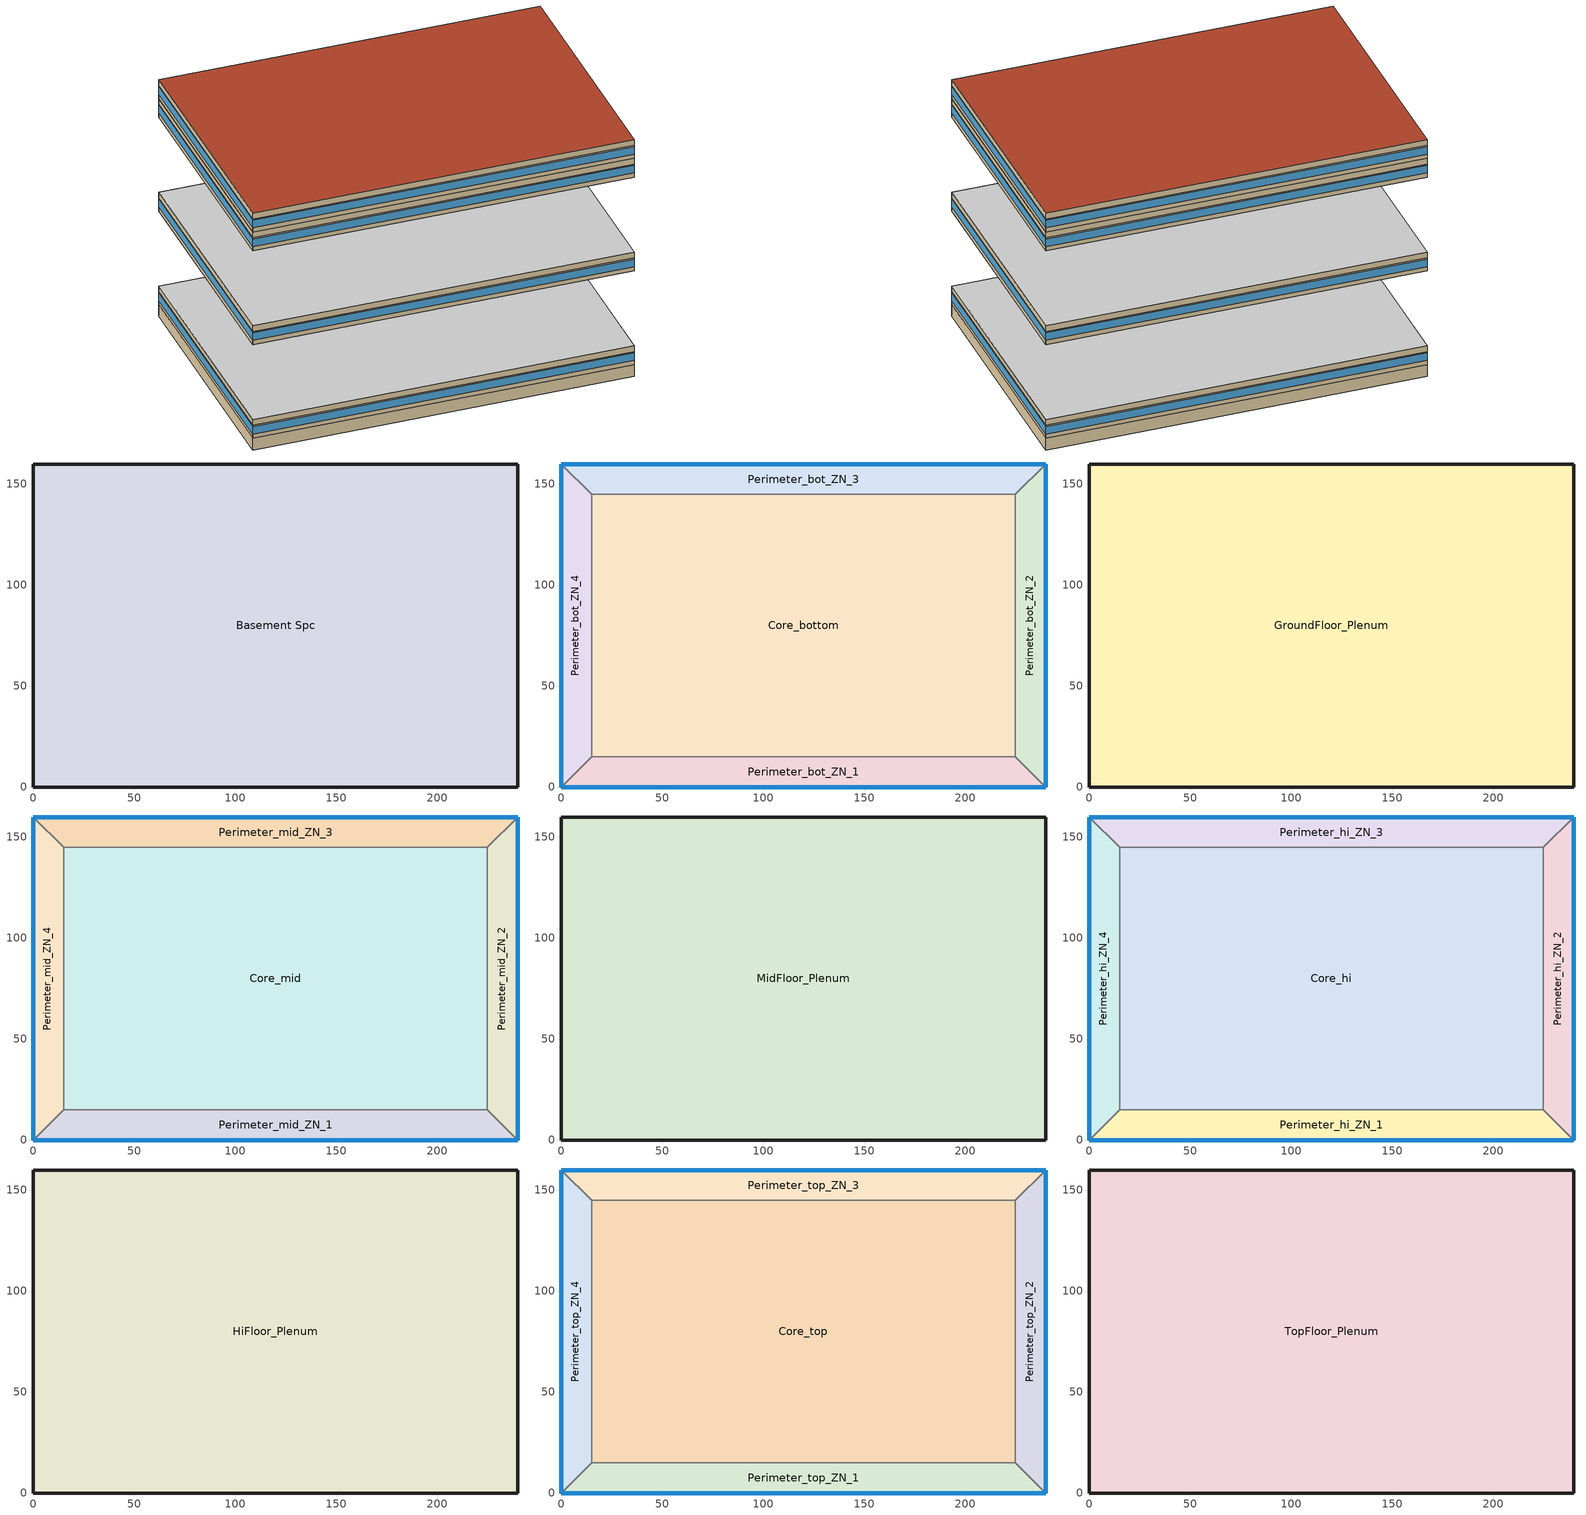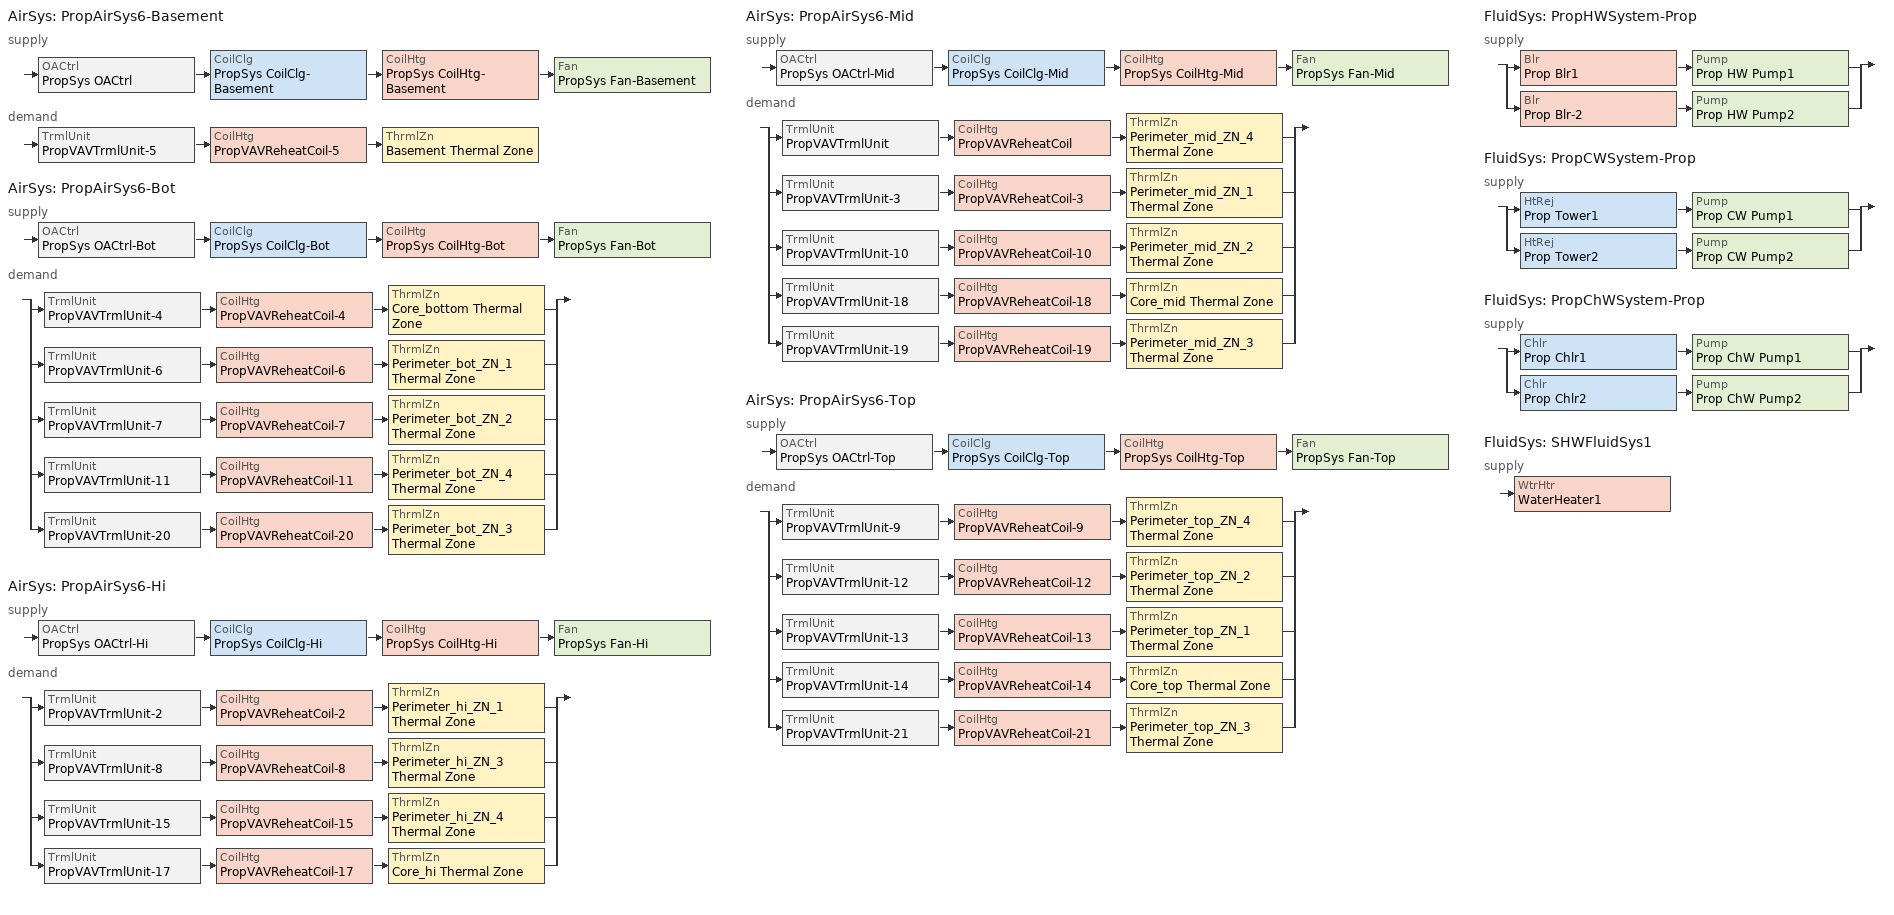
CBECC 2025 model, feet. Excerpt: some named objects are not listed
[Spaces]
Basement Spc
 floor ground (NACM_BG Slab Floor): 239.85,159.9 239.85,0 0,0 0,159.9 z-8
 wall ground (NACM_Underground Wall): 239.85,0 239.85,159.9 0,159.9 0,0 239.85,0 z-8:0
Core_bottom
 floor to Basement Spc (NACM_Interior Floor): 224.85,144.9 224.85,15 15,15 15,144.9 z0
 wall to Perimeter_bot_ZN_2 (NACM_Interior Wall): 224.85,15 224.85,144.9 z0:9
 wall to Perimeter_bot_ZN_3 (NACM_Interior Wall): 224.85,144.9 15,144.9 z0:9
 wall to Perimeter_bot_ZN_1 (NACM_Interior Wall): 15,15 224.85,15 z0:9
 wall to Perimeter_bot_ZN_4 (NACM_Interior Wall): 15,144.9 15,15 z0:9
Perimeter_bot_ZN_2
 floor to Basement Spc (NACM_Interior Floor): 239.85,159.9 239.85,0 224.85,15 224.85,144.9 z0
 wall outside (NACM_Metal Framed Wall): 239.85,0 239.85,159.9 z0:9
 wall to Perimeter_bot_ZN_1 (NACM_Interior Wall): 224.85,15 239.85,0 z0:9
 wall to Perimeter_bot_ZN_3 (NACM_Interior Wall): 239.85,159.9 224.85,144.9 z0:9
 window (FixedWindow): 239.85,0.01 239.85,159.89 z3:8.2
Perimeter_bot_ZN_3
 floor to Basement Spc (NACM_Interior Floor): 239.85,159.9 224.85,144.9 15,144.9 0,159.9 z0
 wall outside (NACM_Metal Framed Wall): 239.85,159.9 0,159.9 z0:9
 wall to Perimeter_bot_ZN_4 (NACM_Interior Wall): 0,159.9 15,144.9 z0:9
 window (FixedWindow): 239.85,159.9 0,159.9 z3:8.2
Perimeter_bot_ZN_1
 floor to Basement Spc (NACM_Interior Floor): 224.85,15 239.85,0 0,0 15,15 z0
 wall outside (NACM_Metal Framed Wall): 0,0 239.85,0 z0:9
 wall to Perimeter_bot_ZN_4 (NACM_Interior Wall): 15,15 0,0 z0:9
 window (FixedWindow): 0,0 239.85,0 z3:8.2
Perimeter_bot_ZN_4
 floor to Basement Spc (NACM_Interior Floor): 0,159.9 15,144.9 15,15 0,0 z0
 wall outside (NACM_Metal Framed Wall): 0,159.9 0,0 z0:9
 window (FixedWindow): 0,159.89 0,0.01 z3:8.2
GroundFloor_Plenum
 floor to Core_bottom (NACM_Drop Ceiling): 224.85,144.9 224.85,15 15,15 15,144.9 z9
 floor to Perimeter_bot_ZN_1 (NACM_Drop Ceiling): 224.85,15 239.85,0 0,0 15,15 z9
 floor to Perimeter_bot_ZN_2 (NACM_Drop Ceiling): 239.85,159.9 239.85,0 224.85,15 224.85,144.9 z9
 floor to Perimeter_bot_ZN_3 (NACM_Drop Ceiling): 239.85,159.9 224.85,144.9 15,144.9 0,159.9 z9
 floor to Perimeter_bot_ZN_4 (NACM_Drop Ceiling): 0,159.9 15,144.9 15,15 0,0 z9
 wall outside (NACM_Metal Framed Wall): 239.85,0 239.85,159.9 0,159.9 0,0 239.85,0 z9:13
 ceiling inside (Interior Ceiling): 239.85,0 239.85,159.9 0,159.9 0,0 z13
Core_mid
 floor inside (NACM_Interior Floor): 224.85,144.9 224.85,15 15,15 15,144.9 z65
 wall to Perimeter_mid_ZN_2 (NACM_Interior Wall): 224.85,15 224.85,144.9 z65:74
 wall to Perimeter_mid_ZN_3 (NACM_Interior Wall): 224.85,144.9 15,144.9 z65:74
 wall to Perimeter_mid_ZN_1 (NACM_Interior Wall): 15,15 224.85,15 z65:74
 wall to Perimeter_mid_ZN_4 (NACM_Interior Wall): 15,144.9 15,15 z65:74
Perimeter_mid_ZN_2
 floor inside (NACM_Interior Floor): 239.85,159.9 239.85,0 224.85,15 224.85,144.9 z65
 wall outside (NACM_Metal Framed Wall): 239.85,0 239.85,159.9 z65:74
 wall to Perimeter_mid_ZN_1 (NACM_Interior Wall): 224.85,15 239.85,0 z65:74
 wall to Perimeter_mid_ZN_3 (NACM_Interior Wall): 239.85,159.9 224.85,144.9 z65:74
 window (FixedWindow): 239.85,0.01 239.85,159.89 z68:73.2
Perimeter_mid_ZN_3
 floor inside (NACM_Interior Floor): 239.85,159.9 224.85,144.9 15,144.9 0,159.9 z65
 wall outside (NACM_Metal Framed Wall): 239.85,159.9 0,159.9 z65:74
 wall to Perimeter_mid_ZN_4 (NACM_Interior Wall): 0,159.9 15,144.9 z65:74
 window (FixedWindow): 239.85,159.9 0,159.9 z68:73.2
Perimeter_mid_ZN_1
 floor inside (NACM_Interior Floor): 224.85,15 239.85,0 0,0 15,15 z65
 wall outside (NACM_Metal Framed Wall): 0,0 239.85,0 z65:74
 wall to Perimeter_mid_ZN_4 (NACM_Interior Wall): 15,15 0,0 z65:74
 window (FixedWindow): 0,0 239.85,0 z68:73.2
Perimeter_mid_ZN_4
 floor inside (NACM_Interior Floor): 0,159.9 15,144.9 15,15 0,0 z65
 wall outside (NACM_Metal Framed Wall): 0,159.9 0,0 z65:74
 window (FixedWindow): 0,159.89 0,0.01 z68:73.2
MidFloor_Plenum
 floor to Core_mid (NACM_Drop Ceiling): 224.85,144.9 224.85,15 15,15 15,144.9 z74
 floor to Perimeter_mid_ZN_1 (NACM_Drop Ceiling): 224.85,15 239.85,0 0,0 15,15 z74
 floor to Perimeter_mid_ZN_2 (NACM_Drop Ceiling): 239.85,159.9 239.85,0 224.85,15 224.85,144.9 z74
 floor to Perimeter_mid_ZN_3 (NACM_Drop Ceiling): 239.85,159.9 224.85,144.9 15,144.9 0,159.9 z74
 floor to Perimeter_mid_ZN_4 (NACM_Drop Ceiling): 0,159.9 15,144.9 15,15 0,0 z74
 wall outside (NACM_Metal Framed Wall): 239.85,0 239.85,159.9 0,159.9 0,0 239.85,0 z74:78
 ceiling inside (Interior Ceiling): 239.85,0 239.85,159.9 0,159.9 0,0 z78
Core_hi
 floor inside (NACM_Interior Floor): 224.85,144.9 224.85,15 15,15 15,144.9 z130
 wall to Perimeter_hi_ZN_2 (NACM_Interior Wall): 224.85,15 224.85,144.9 z130:139
 wall to Perimeter_hi_ZN_3 (NACM_Interior Wall): 224.85,144.9 15,144.9 z130:139
 wall to Perimeter_hi_ZN_1 (NACM_Interior Wall): 15,15 224.85,15 z130:139
 wall to Perimeter_hi_ZN_4 (NACM_Interior Wall): 15,144.9 15,15 z130:139
Perimeter_hi_ZN_2
 floor inside (NACM_Interior Floor): 239.85,159.9 239.85,0 224.85,15 224.85,144.9 z130
 wall outside (NACM_Metal Framed Wall): 239.85,0 239.85,159.9 z130:139
 wall to Perimeter_hi_ZN_1 (NACM_Interior Wall): 224.85,15 239.85,0 z130:139
 wall to Perimeter_hi_ZN_3 (NACM_Interior Wall): 239.85,159.9 224.85,144.9 z130:139
 window (FixedWindow): 239.85,0.01 239.85,159.89 z133:138.2
Perimeter_hi_ZN_3
 floor inside (NACM_Interior Floor): 239.85,159.9 224.85,144.9 15,144.9 0,159.9 z130
 wall outside (NACM_Metal Framed Wall): 239.85,159.9 0,159.9 z130:139
 wall to Perimeter_hi_ZN_4 (NACM_Interior Wall): 0,159.9 15,144.9 z130:139
 window (FixedWindow): 239.85,159.9 0,159.9 z133:138.2
Perimeter_hi_ZN_1
 floor inside (NACM_Interior Floor): 224.85,15 239.85,0 0,0 15,15 z130
 wall outside (NACM_Metal Framed Wall): 0,0 239.85,0 z130:139
 wall to Perimeter_hi_ZN_4 (NACM_Interior Wall): 15,15 0,0 z130:139
 window (FixedWindow): 0,0 239.85,0 z133:138.2
Perimeter_hi_ZN_4
 floor inside (NACM_Interior Floor): 0,159.9 15,144.9 15,15 0,0 z130
 wall outside (NACM_Metal Framed Wall): 0,159.9 0,0 z130:139
 window (FixedWindow): 0,159.89 0,0.01 z133:138.2
HiFloor_Plenum
 floor to Core_hi (NACM_Drop Ceiling): 224.85,144.9 224.85,15 15,15 15,144.9 z139
 floor to Perimeter_hi_ZN_1 (NACM_Drop Ceiling): 224.85,15 239.85,0 0,0 15,15 z139
 floor to Perimeter_hi_ZN_2 (NACM_Drop Ceiling): 239.85,159.9 239.85,0 224.85,15 224.85,144.9 z139
 floor to Perimeter_hi_ZN_3 (NACM_Drop Ceiling): 239.85,159.9 224.85,144.9 15,144.9 0,159.9 z139
 floor to Perimeter_hi_ZN_4 (NACM_Drop Ceiling): 0,159.9 15,144.9 15,15 0,0 z139
 wall outside (NACM_Metal Framed Wall): 239.85,0 239.85,159.9 0,159.9 0,0 239.85,0 z139:143
 ceiling inside (Interior Ceiling): 239.85,0 239.85,159.9 0,159.9 0,0 z143
Core_top
 floor inside (NACM_Interior Floor): 224.85,144.9 224.85,15 15,15 15,144.9 z143
 wall to Perimeter_top_ZN_2 (NACM_Interior Wall): 224.85,15 224.85,144.9 z143:152
 wall to Perimeter_top_ZN_3 (NACM_Interior Wall): 224.85,144.9 15,144.9 z143:152
 wall to Perimeter_top_ZN_1 (NACM_Interior Wall): 15,15 224.85,15 z143:152
 wall to Perimeter_top_ZN_4 (NACM_Interior Wall): 15,144.9 15,15 z143:152
Perimeter_top_ZN_2
 floor inside (NACM_Interior Floor): 239.85,159.9 239.85,0 224.85,15 224.85,144.9 z143
 wall outside (NACM_Metal Framed Wall): 239.85,0 239.85,159.9 z143:152
 wall to Perimeter_top_ZN_1 (NACM_Interior Wall): 224.85,15 239.85,0 z143:152
 wall to Perimeter_top_ZN_3 (NACM_Interior Wall): 239.85,159.9 224.85,144.9 z143:152
 window (FixedWindow): 239.85,0.01 239.85,159.89 z146:151.2
Perimeter_top_ZN_3
 floor inside (NACM_Interior Floor): 239.85,159.9 224.85,144.9 15,144.9 0,159.9 z143
 wall outside (NACM_Metal Framed Wall): 239.85,159.9 0,159.9 z143:152
 wall to Perimeter_top_ZN_4 (NACM_Interior Wall): 0,159.9 15,144.9 z143:152
 window (FixedWindow): 239.85,159.9 0,159.9 z146:151.2
Perimeter_top_ZN_1
 floor inside (NACM_Interior Floor): 224.85,15 239.85,0 0,0 15,15 z143
 wall outside (NACM_Metal Framed Wall): 0,0 239.85,0 z143:152
 wall to Perimeter_top_ZN_4 (NACM_Interior Wall): 15,15 0,0 z143:152
 window (FixedWindow): 0,0 239.85,0 z146:151.2
Perimeter_top_ZN_4
 floor inside (NACM_Interior Floor): 0,159.9 15,144.9 15,15 0,0 z143
 wall outside (NACM_Metal Framed Wall): 0,159.9 0,0 z143:152
 window (FixedWindow): 0,159.89 0,0.01 z146:151.2
TopFloor_Plenum
 floor to Core_top (NACM_Drop Ceiling): 224.85,144.9 224.85,15 15,15 15,144.9 z152
 floor to Perimeter_top_ZN_1 (NACM_Drop Ceiling): 224.85,15 239.85,0 0,0 15,15 z152
 floor to Perimeter_top_ZN_2 (NACM_Drop Ceiling): 239.85,159.9 239.85,0 224.85,15 224.85,144.9 z152
 floor to Perimeter_top_ZN_3 (NACM_Drop Ceiling): 239.85,159.9 224.85,144.9 15,144.9 0,159.9 z152
 floor to Perimeter_top_ZN_4 (NACM_Drop Ceiling): 0,159.9 15,144.9 15,15 0,0 z152
 wall outside (NACM_Metal Framed Wall): 239.85,0 239.85,159.9 0,159.9 0,0 239.85,0 z152:156
 roof outside (NACM_Roof): 239.85,0 239.85,159.9 0,159.9 0,0 z156
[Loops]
AirSys 'PropAirSys6-Basement'
 supply: OACtrl 'PropSys OACtrl' > CoilClg 'PropSys CoilClg-Basement' > CoilHtg 'PropSys CoilHtg-Basement' > Fan 'PropSys Fan-Basement'
 demand: TrmlUnit 'PropVAVTrmlUnit-5' > CoilHtg 'PropVAVReheatCoil-5' > ThrmlZn 'Basement Thermal Zone'
AirSys 'PropAirSys6-Bot'
 supply: OACtrl 'PropSys OACtrl-Bot' > CoilClg 'PropSys CoilClg-Bot' > CoilHtg 'PropSys CoilHtg-Bot' > Fan 'PropSys Fan-Bot'
 demand: split
  | TrmlUnit 'PropVAVTrmlUnit-4' > CoilHtg 'PropVAVReheatCoil-4' > ThrmlZn 'Core_bottom Thermal Zone'
  | TrmlUnit 'PropVAVTrmlUnit-6' > CoilHtg 'PropVAVReheatCoil-6' > ThrmlZn 'Perimeter_bot_ZN_1 Thermal Zone'
  | TrmlUnit 'PropVAVTrmlUnit-7' > CoilHtg 'PropVAVReheatCoil-7' > ThrmlZn 'Perimeter_bot_ZN_2 Thermal Zone'
  | TrmlUnit 'PropVAVTrmlUnit-11' > CoilHtg 'PropVAVReheatCoil-11' > ThrmlZn 'Perimeter_bot_ZN_4 Thermal Zone'
  | TrmlUnit 'PropVAVTrmlUnit-20' > CoilHtg 'PropVAVReheatCoil-20' > ThrmlZn 'Perimeter_bot_ZN_3 Thermal Zone'
AirSys 'PropAirSys6-Hi'
 supply: OACtrl 'PropSys OACtrl-Hi' > CoilClg 'PropSys CoilClg-Hi' > CoilHtg 'PropSys CoilHtg-Hi' > Fan 'PropSys Fan-Hi'
 demand: split
  | TrmlUnit 'PropVAVTrmlUnit-2' > CoilHtg 'PropVAVReheatCoil-2' > ThrmlZn 'Perimeter_hi_ZN_1 Thermal Zone'
  | TrmlUnit 'PropVAVTrmlUnit-8' > CoilHtg 'PropVAVReheatCoil-8' > ThrmlZn 'Perimeter_hi_ZN_3 Thermal Zone'
  | TrmlUnit 'PropVAVTrmlUnit-15' > CoilHtg 'PropVAVReheatCoil-15' > ThrmlZn 'Perimeter_hi_ZN_4 Thermal Zone'
  | TrmlUnit 'PropVAVTrmlUnit-17' > CoilHtg 'PropVAVReheatCoil-17' > ThrmlZn 'Core_hi Thermal Zone'
AirSys 'PropAirSys6-Mid'
 supply: OACtrl 'PropSys OACtrl-Mid' > CoilClg 'PropSys CoilClg-Mid' > CoilHtg 'PropSys CoilHtg-Mid' > Fan 'PropSys Fan-Mid'
 demand: split
  | TrmlUnit 'PropVAVTrmlUnit' > CoilHtg 'PropVAVReheatCoil' > ThrmlZn 'Perimeter_mid_ZN_4 Thermal Zone'
  | TrmlUnit 'PropVAVTrmlUnit-3' > CoilHtg 'PropVAVReheatCoil-3' > ThrmlZn 'Perimeter_mid_ZN_1 Thermal Zone'
  | TrmlUnit 'PropVAVTrmlUnit-10' > CoilHtg 'PropVAVReheatCoil-10' > ThrmlZn 'Perimeter_mid_ZN_2 Thermal Zone'
  | TrmlUnit 'PropVAVTrmlUnit-18' > CoilHtg 'PropVAVReheatCoil-18' > ThrmlZn 'Core_mid Thermal Zone'
  | TrmlUnit 'PropVAVTrmlUnit-19' > CoilHtg 'PropVAVReheatCoil-19' > ThrmlZn 'Perimeter_mid_ZN_3 Thermal Zone'
AirSys 'PropAirSys6-Top'
 supply: OACtrl 'PropSys OACtrl-Top' > CoilClg 'PropSys CoilClg-Top' > CoilHtg 'PropSys CoilHtg-Top' > Fan 'PropSys Fan-Top'
 demand: split
  | TrmlUnit 'PropVAVTrmlUnit-9' > CoilHtg 'PropVAVReheatCoil-9' > ThrmlZn 'Perimeter_top_ZN_4 Thermal Zone'
  | TrmlUnit 'PropVAVTrmlUnit-12' > CoilHtg 'PropVAVReheatCoil-12' > ThrmlZn 'Perimeter_top_ZN_2 Thermal Zone'
  | TrmlUnit 'PropVAVTrmlUnit-13' > CoilHtg 'PropVAVReheatCoil-13' > ThrmlZn 'Perimeter_top_ZN_1 Thermal Zone'
  | TrmlUnit 'PropVAVTrmlUnit-14' > CoilHtg 'PropVAVReheatCoil-14' > ThrmlZn 'Core_top Thermal Zone'
  | TrmlUnit 'PropVAVTrmlUnit-21' > CoilHtg 'PropVAVReheatCoil-21' > ThrmlZn 'Perimeter_top_ZN_3 Thermal Zone'
FluidSys 'PropHWSystem-Prop'
 supply: split
  | Blr 'Prop Blr1' > Pump 'Prop HW Pump1'
  | Blr 'Prop Blr-2' > Pump 'Prop HW Pump2'
FluidSys 'PropCWSystem-Prop'
 supply: split
  | HtRej 'Prop Tower1' > Pump 'Prop CW Pump1'
  | HtRej 'Prop Tower2' > Pump 'Prop CW Pump2'
FluidSys 'PropChWSystem-Prop'
 supply: split
  | Chlr 'Prop Chlr1' > Pump 'Prop ChW Pump1'
  | Chlr 'Prop Chlr2' > Pump 'Prop ChW Pump2'
FluidSys 'SHWFluidSys1'
 supply: WtrHtr 'WaterHeater1'
[Proj]
040006-OffLrg-Run11: ZipCode=90045; HVACAutoSizing=0; QuickAnalysis=1; CompType=NewComplete; VentStdDesc=OSHPD3
[Bldg]
Large Office: TotStoryCnt=13; AboveGrdStoryCnt=12
[ConsAssm]
NACM_Metal Framed Wall: CompatibleSurfType=ExteriorWall; MatRef[1]=NACM_Stucco 7/8in; MatRef[2]=NACM_Building Paper; MatRef[3]=NACM_Wall Insulation_EPS 3in; MatRef[4]=NACM_AGMtlWall_16inOC; MatRef[5]=NACM_Gypsum Board 1/2in
NACM_Roof: CompatibleSurfType=Roof; MatRef[1]=NACM_Metal Framing_R-0; MatRef[2]=NACM_Roof Ins_EPS 3.5in; CRRCInitialRefl=0.9; CRRCAgedRefl=0.1; CRRCInitialEmit=0.85; CRRCAgedEmit=0.8; CRRCProdID=XXXX-XXXX
NACM_Interior Wall: CompatibleSurfType=InteriorWall; MatRef[1]=NACM_Gypsum Board 5/8in; MatRef[2]=NACM_Gypsum Board 5/8in
NACM_BG Slab Floor: CompatibleSurfType=UndergroundFloor; SlabType=UnheatedSlabBelowGrade
NACM_Drop Ceiling: CompatibleSurfType=InteriorFloor; MatRef[1]=NACM_Acoustic Tile 3/4in
NACM_Underground Wall: CompatibleSurfType=UndergroundWall; MatRef[1]=NACM_Concrete 4in_140lb/ft3; MatRef[2]=NACM_Wall Insulation_EPS 1.5in; MatRef[3]=NACM_Gypsum Board 5/8in
NACM_Interior Floor: CompatibleSurfType=InteriorFloor; MatRef[1]=NACM_Concrete 4in_140lb/ft3; MatRef[2]=NACM_Carpet 3/4in
Interior Ceiling: CompatibleSurfType=Ceiling; MatRef[1]=NACM_Acoustic Tile 3/4in
[FenCons]
FixedWindow: FenType=VerticalFenestration; FenProdType=FixedWindow; AssmContext=Manufactured; CertificationMthd=NFRCRated; WinDivider=DividerBtwnPanesLessThan7_16in; SHGC=0.25; UFactor=0.26; VT=0.42
[Mat]
NACM_Stucco 7/8in: CodeCat=Plastering Materials; CodeItem=Stucco - 7/8 in.
NACM_Building Paper: CodeCat=Building Membrane; CodeItem=Building Paper - 1/16 in.
NACM_Concrete 4in_140lb/ft3: CodeCat=Concrete; CodeItem=Concrete - 140 lb/ft3 - 4 in.
NACM_Carpet 3/4in: CodeCat=Finish Materials; CodeItem=Carpet - 3/4 in.
NACM_AGMtlWall_16inOC: CodeCat=Air; CodeItem=Air - Metal Wall Framing - 16 or 24 in. OC; FrmMat=Metal; FrmConfig=Wall16inOC; FrmDepth=5_5In; CavityInsOpt=R-19
NACM_Gypsum Board 5/8in: CodeCat=Bldg Board and Siding; CodeItem=Gypsum Board - 5/8 in.
NACM_Acoustic Tile 3/4in: CodeCat=Finish Materials; CodeItem=Acoustic Tile - 3/4 in.
NACM_Wall Insulation_EPS 1.5in: CodeCat=Insulation Board; CodeItem=Expanded Polystyrene - EPS - 1 1/2 in. R6.3
NACM_Gypsum Board 1/2in: CodeCat=Bldg Board and Siding; CodeItem=Gypsum Board - 1/2 in.
NACM_Roof Ins_EPS 3.5in: CodeCat=Insulation Board; CodeItem=Expanded Polystyrene - EPS - 3 1/2 in. R15
NACM_Metal Framing_R-0: CodeCat=Roofing; CodeItem=Metal Standing Seam - 1/16 in.
NACM_Wall Insulation_EPS 3in: CodeCat=Insulation Board; CodeItem=Expanded Polystyrene - EPS - 3 in. R13
[Story]
Name | Mult
Basement; GroundFloor; TopFloor
MidFloor; HiFloor | 5
[Spc]
Name | Story | ThrmlZnRef | Vol | SpcFuncDefaultsRef | SHWFluidSegRef | CondgType | OccSensorCtrl | IsHlthCare | VentPerPerson | VentPerArea | VentPerSpc
Basement Spc | Basement | Basement Thermal Zone | 306899 | Office Mod Defaults | SHWSupply1
Core_bottom | GroundFloor | Core_bottom Thermal Zone | 245391 | Retail Merchandise Sales | SHWSupply1
GroundFloor_Plenum | GroundFloor | GroundFloor_Plenum Thermal Zone | 153412 |  |  | Plenum
Perimeter_bot_ZN_1 | GroundFloor | Perimeter_bot_ZN_1 Thermal Zone | 30371.4 | Lobby | SHWSupply1
Perimeter_bot_ZN_2 | GroundFloor | Perimeter_bot_ZN_2 Thermal Zone | 19572.1 | Corridors Restrooms Stairs and Support areas | SHWSupply1 |  | 1
Perimeter_bot_ZN_3 | GroundFloor | Perimeter_bot_ZN_3 Thermal Zone | 30370.8 | Retail Merchandise Sales | SHWSupply1
Perimeter_bot_ZN_4 | GroundFloor | Perimeter_bot_ZN_4 Thermal Zone | 19572.1 | Retail Merchandise Sales | SHWSupply1
Core_mid | MidFloor | Core_mid Thermal Zone | 245391 | Medical and Clinical Care | SHWSupply1
MidFloor_Plenum | MidFloor | MidFloor_Plenum Thermal Zone | 153412 |  |  | Plenum
Perimeter_mid_ZN_1 | MidFloor | Perimeter_mid_ZN_1 Thermal Zone | 30371.4 | Medical and Clinical Care | SHWSupply1
Perimeter_mid_ZN_2 | MidFloor | Perimeter_mid_ZN_2 Thermal Zone | 19572.1 | Corridors Restrooms Stairs and Support areas | SHWSupply1 |  |  | 1
Perimeter_mid_ZN_3 | MidFloor | Perimeter_mid_ZN_3 Thermal Zone | 30370.8 | Medical and Clinical Care | SHWSupply1 |  |  |  | 0 | 0.3
Perimeter_mid_ZN_4 | MidFloor | Perimeter_mid_ZN_4 Thermal Zone | 19572.1 | Medical and Clinical Care | SHWSupply1 |  |  |  | 0 | 0.3
Core_hi | HiFloor | Core_hi Thermal Zone | 245391 | Office Mod Defaults | SHWSupply1 |  |  |  | 0 | 0 | 4415
HiFloor_Plenum | HiFloor | HiFloor_Plenum Thermal Zone | 153412 |  |  | Plenum
Perimeter_hi_ZN_1 | HiFloor | Perimeter_hi_ZN_1 Thermal Zone | 30371.4 | Office Mod Defaults | SHWSupply1
Perimeter_hi_ZN_2 | HiFloor | Perimeter_hi_ZN_2 Thermal Zone | 19572.1 | Corridors Restrooms Stairs and Support areas | SHWSupply1 | IndirectlyConditioned | 1
Perimeter_hi_ZN_3 | HiFloor | Perimeter_hi_ZN_3 Thermal Zone | 30370.8 | Office Mod Defaults | SHWSupply1
Perimeter_hi_ZN_4 | HiFloor | Perimeter_hi_ZN_4 Thermal Zone | 19572.1 | Office Mod Defaults | SHWSupply1
Core_top | TopFloor | Core_top Thermal Zone | 245391 | Conv Conf MultiPurpose and Meeting Centers | SHWSupply1 | DirectlyConditioned | 1
Perimeter_top_ZN_1 | TopFloor | Perimeter_top_ZN_1 Thermal Zone | 30371.4 | Conv Conf MultiPurpose and Meeting Centers | SHWSupply1 |  | 1
Perimeter_top_ZN_2 | TopFloor | Perimeter_top_ZN_2 Thermal Zone | 19572.1 | Corridors Restrooms Stairs and Support areas | SHWSupply1 |  | 1
Perimeter_top_ZN_3 | TopFloor | Perimeter_top_ZN_3 Thermal Zone | 30370.8 | Conv Conf MultiPurpose and Meeting Centers | SHWSupply1 | DirectlyConditioned | 1
Perimeter_top_ZN_4 | TopFloor | Perimeter_top_ZN_4 Thermal Zone | 19572.1 | Conv Conf MultiPurpose and Meeting Centers | SHWSupply1 |  | 1
TopFloor_Plenum | TopFloor | TopFloor_Plenum Thermal Zone | 153412 |  |  | Plenum
[ThrmlZn]
Basement Thermal Zone: Type=Conditioned; PriAirCondgSysRef[1]=PropAirSys6-Basement
Core_bottom Thermal Zone; Perimeter_bot_ZN_1 Thermal Zone; Perimeter_bot_ZN_3 Thermal Zone; Perimeter_bot_ZN_4 Thermal Zone: Type=Conditioned; PriAirCondgSysRef[1]=PropAirSys6-Bot; VentCtrlMthd=CO2Sensors
GroundFloor_Plenum Thermal Zone; MidFloor_Plenum Thermal Zone; HiFloor_Plenum Thermal Zone; TopFloor_Plenum Thermal Zone: Type=Plenum
Perimeter_bot_ZN_2 Thermal Zone: Type=Conditioned; PriAirCondgSysRef[1]=PropAirSys6-Bot
Core_mid Thermal Zone; Perimeter_mid_ZN_1 Thermal Zone; Perimeter_mid_ZN_2 Thermal Zone: Type=Conditioned; PriAirCondgSysRef[1]=PropAirSys6-Mid
Perimeter_mid_ZN_3 Thermal Zone; Perimeter_mid_ZN_4 Thermal Zone: Type=Conditioned; PriAirCondgSysRef[1]=PropAirSys6-Mid; VentStd=Other; VentStdDesc=RI-Test_AboveCodeVent
Core_hi Thermal Zone: Type=Conditioned; PriAirCondgSysRef[1]=PropAirSys6-Hi; VentSpecMthd=Sum
Perimeter_hi_ZN_1 Thermal Zone; Perimeter_hi_ZN_3 Thermal Zone; Perimeter_hi_ZN_4 Thermal Zone: Type=Conditioned; PriAirCondgSysRef[1]=PropAirSys6-Hi
Perimeter_hi_ZN_2 Thermal Zone: Type=Unconditioned; VentSpecMthd=NoVentilation; VentSrc=None
Core_top Thermal Zone; Perimeter_top_ZN_1 Thermal Zone; Perimeter_top_ZN_3 Thermal Zone; Perimeter_top_ZN_4 Thermal Zone: Type=Conditioned; PriAirCondgSysRef[1]=PropAirSys6-Top; VentCtrlMthd=CO2Sensors
Perimeter_top_ZN_2 Thermal Zone: Type=Conditioned; PriAirCondgSysRef[1]=PropAirSys6-Top
[AirSys] Type=VAV; CtrlSysType=DDCToZone; ReheatCtrlMthd=DualMaximum; OptStart=1; ClgCtrl=WarmestResetFlowFirst
Name | AirFlowPerSqFt | AirFlowPerTon | Cnt
PropAirSys6-Basement | 0.754 | 706
PropAirSys6-Bot | 0.964 | 536.8
PropAirSys6-Hi | 1.049 | 358.4 | 5
PropAirSys6-Mid | 1.049 | 375.8 | 5
PropAirSys6-Top | 2.104 | 341.303
[AirSeg] Path=Ducted
Name | Sys | Type
PropSys SupAirSeg-Basement | PropAirSys6-Basement | Supply
PropSys RetAirSeg-Basement | PropAirSys6-Basement | Return
PropSys SupAirSeg-Bot | PropAirSys6-Bot | Supply
PropSys RetAirSeg-Bot | PropAirSys6-Bot | Return
PropSys SupAirSeg-Hi | PropAirSys6-Hi | Supply
PropSys RetAirSeg-Hi | PropAirSys6-Hi | Return
PropSys SupAirSeg-Mid | PropAirSys6-Mid | Supply
PropSys RetAirSeg-Mid | PropAirSys6-Mid | Return
PropSys SupAirSeg-Top | PropAirSys6-Top | Supply
PropSys RetAirSeg-Top | PropAirSys6-Top | Return
[CoilClg] Type=ChilledWater; FluidSegInRef=PropChWPrimSupSeg; FluidSegOutRef=PropChWPrimRetSeg
Name | Sys
PropSys CoilClg-Basement | PropAirSys6-Basement
PropSys CoilClg-Bot | PropAirSys6-Bot
PropSys CoilClg-Hi | PropAirSys6-Hi
PropSys CoilClg-Mid | PropAirSys6-Mid
PropSys CoilClg-Top | PropAirSys6-Top
[CoilHtg] Type=HotWater; FluidSegInRef=PropHWPrimSupSeg; FluidSegOutRef=PropHWPrimRetSeg
Name | Sys | CapTotNetRtd
PropSys CoilHtg-Basement | PropAirSys6-Basement | 354000
PropVAVReheatCoil-5 | PropAirSys6-Basement | 61000
PropSys CoilHtg-Bot; PropVAVReheatCoil-4; PropVAVReheatCoil-6; PropVAVReheatCoil-7; PropVAVReheatCoil-11; PropVAVReheatCoil-20 | PropAirSys6-Bot
PropSys CoilHtg-Hi; PropVAVReheatCoil-2; PropVAVReheatCoil-8; PropVAVReheatCoil-15; PropVAVReheatCoil-17 | PropAirSys6-Hi
PropSys CoilHtg-Mid; PropVAVReheatCoil; PropVAVReheatCoil-3; PropVAVReheatCoil-10; PropVAVReheatCoil-18; PropVAVReheatCoil-19 | PropAirSys6-Mid
PropSys CoilHtg-Top; PropVAVReheatCoil-9; PropVAVReheatCoil-12; PropVAVReheatCoil-13; PropVAVReheatCoil-14; PropVAVReheatCoil-21 | PropAirSys6-Top
[Fan] CtrlMthd=VariableSpeedDrive
Name | Sys
PropSys Fan-Basement | PropAirSys6-Basement
PropSys Fan-Bot | PropAirSys6-Bot
PropSys Fan-Hi | PropAirSys6-Hi
PropSys Fan-Mid | PropAirSys6-Mid
PropSys Fan-Top | PropAirSys6-Top
[TrmlUnit] Type=VAVReheatBox
Name | Sys | ZnServedRef | PriAirSegRef | PriAirFlowMax
PropVAVTrmlUnit-5 | PropAirSys6-Basement | Basement Thermal Zone | PropSys SupAirSeg-Basement
PropVAVTrmlUnit-4 | PropAirSys6-Bot | Core_bottom Thermal Zone | PropSys SupAirSeg-Bot
PropVAVTrmlUnit-6 | PropAirSys6-Bot | Perimeter_bot_ZN_1 Thermal Zone | PropSys SupAirSeg-Bot | 3750
PropVAVTrmlUnit-7 | PropAirSys6-Bot | Perimeter_bot_ZN_2 Thermal Zone | PropSys SupAirSeg-Bot
PropVAVTrmlUnit-11 | PropAirSys6-Bot | Perimeter_bot_ZN_4 Thermal Zone | PropSys SupAirSeg-Bot
PropVAVTrmlUnit-20 | PropAirSys6-Bot | Perimeter_bot_ZN_3 Thermal Zone | PropSys SupAirSeg-Bot
PropVAVTrmlUnit-2 | PropAirSys6-Hi | Perimeter_hi_ZN_1 Thermal Zone | PropSys SupAirSeg-Hi
PropVAVTrmlUnit-8 | PropAirSys6-Hi | Perimeter_hi_ZN_3 Thermal Zone | PropSys SupAirSeg-Hi
PropVAVTrmlUnit-15 | PropAirSys6-Hi | Perimeter_hi_ZN_4 Thermal Zone | PropSys SupAirSeg-Hi
PropVAVTrmlUnit-17 | PropAirSys6-Hi | Core_hi Thermal Zone | PropSys SupAirSeg-Hi
PropVAVTrmlUnit | PropAirSys6-Mid | Perimeter_mid_ZN_4 Thermal Zone | PropSys SupAirSeg-Mid
PropVAVTrmlUnit-3 | PropAirSys6-Mid | Perimeter_mid_ZN_1 Thermal Zone | PropSys SupAirSeg-Mid
PropVAVTrmlUnit-10 | PropAirSys6-Mid | Perimeter_mid_ZN_2 Thermal Zone | PropSys SupAirSeg-Mid
PropVAVTrmlUnit-18 | PropAirSys6-Mid | Core_mid Thermal Zone | PropSys SupAirSeg-Mid
PropVAVTrmlUnit-19 | PropAirSys6-Mid | Perimeter_mid_ZN_3 Thermal Zone | PropSys SupAirSeg-Mid
PropVAVTrmlUnit-9 | PropAirSys6-Top | Perimeter_top_ZN_4 Thermal Zone | PropSys SupAirSeg-Top
PropVAVTrmlUnit-12 | PropAirSys6-Top | Perimeter_top_ZN_2 Thermal Zone | PropSys SupAirSeg-Top
PropVAVTrmlUnit-13 | PropAirSys6-Top | Perimeter_top_ZN_1 Thermal Zone | PropSys SupAirSeg-Top
PropVAVTrmlUnit-14 | PropAirSys6-Top | Core_top Thermal Zone | PropSys SupAirSeg-Top
PropVAVTrmlUnit-21 | PropAirSys6-Top | Perimeter_top_ZN_3 Thermal Zone | PropSys SupAirSeg-Top
[OACtrl] EconoCtrlMthd=DifferentialDryBulb; EconoIntegration=Integrated
Name | Sys | AirSegSupRef | AirSegRetRef
PropSys OACtrl | PropAirSys6-Basement
PropSys OACtrl-Bot | PropAirSys6-Bot
PropSys OACtrl-Hi | PropAirSys6-Hi
PropSys OACtrl-Mid | PropAirSys6-Mid
PropSys OACtrl-Top | PropAirSys6-Top | PropSys SupAirSeg-Top | PropSys RetAirSeg-Top
[FluidSys]
PropHWSystem-Prop: Type=HotWater
PropCWSystem-Prop: Type=CondenserWater; DsgnSupWtrTemp=81.8; DsgnSupWtrDelT=10; TempCtrl=Fixed; FixedSupTemp=70
PropChWSystem-Prop: Type=ChilledWater; CtrlType=DDC
SHWFluidSys1: Type=ServiceHotWater
[FluidSeg]
Name | Sys | Type | Src
PropHWPrimSupSeg | PropHWSystem-Prop | PrimarySupply
PropHWPrimRetSeg | PropHWSystem-Prop | PrimaryReturn
PropCWPrimSupSeg | PropCWSystem-Prop | PrimarySupply
PropCWPrimRetSeg | PropCWSystem-Prop | PrimaryReturn
PropChWPrimSupSeg | PropChWSystem-Prop | PrimarySupply
PropChWPrimRetSeg | PropChWSystem-Prop | PrimaryReturn
SHWSupply1 | SHWFluidSys1 | PrimarySupply
SHWMakeup1 | SHWFluidSys1 | MakeupFluid | MunicipalWater
[Blr] Sys=PropHWSystem-Prop; Type=HotWater; FuelSrc=Gas; DraftType=MechanicalNoncondensing; FluidSegInRef=PropHWPrimRetSeg; FluidSegOutRef=PropHWPrimSupSeg; CapRtd=2.88723e+06; ThrmlEff=0.82
Prop Blr1; Prop Blr-2
[Pump]
Name | Sys | SpdCtrl | OperCtrl
Prop HW Pump1 | PropHWSystem-Prop | ConstantSpeed
Prop HW Pump2 | PropHWSystem-Prop | ConstantSpeed | OnDemand
Prop CW Pump1; Prop CW Pump2 | PropCWSystem-Prop | ConstantSpeed | OnDemand
Prop ChW Pump1; Prop ChW Pump2 | PropChWSystem-Prop | VariableSpeed | OnDemand
[HtRej] Sys=PropCWSystem-Prop; Type=OpenTower; FanType=Axial; ModCtrl=VariableSpeedDrive; FluidSegInRef=PropCWPrimRetSeg; FluidSegOutRef=PropCWPrimSupSeg; CellCnt=1; CapRtd=6.15176e+06; TotFanHP=20.4981; AirFlowCap=85270.6; WtrFlowCap=1229.88; LowSpdAirFlowRat=0.5; MinSpdRat=0.5
Prop Tower1; Prop Tower2
[Chlr] Sys=PropChWSystem-Prop; Type=Centrifugal; FuelSrc=Electric; CndsrType=Fluid; CndsrFluidSegInRef=PropCWPrimSupSeg; CndsrFluidSegOutRef=PropCWPrimRetSeg; EvapFluidSegInRef=PropChWPrimRetSeg; EvapFluidSegOutRef=PropChWPrimSupSeg; CapRtd=5.2688e+06; KwPerTon=0.585; IPLVKwPerTon=0.38
Prop Chlr1; Prop Chlr2
[WtrHtr]
WaterHeater1: Sys=SHWFluidSys1; FluidSegOutRef=SHWSupply1; FluidSegMakeupRef=SHWMakeup1; StorCap=950; EF=0.77; ThrmlEff=0.85; CapRtd=450000
[SpcFuncDefaults] ElevSchRef=Office Elevator
Name | SpcFunc | OccSchRef | IntLtgRegSchRef | IntLtgRegHtGnRadFrac | RecptSchRef | ProcElecSchRef | CommRfrgEqpSchRef | HotWtrHtgSchRef | IntLPDReg | RecptPwrDens | SHWFluidSegRef
Office Mod Defaults | Office Area (>250 square feet) | Office Occupancy | Office Lights | 0.7 | Office Receptacle | Office Receptacle | Office Refrigeration | Office ServiceHotWater
Retail Merchandise Sales | Retail Sales Area (Retail Merchandise Sales) | Retail Occupancy | Retail Lights |  | Retail Receptacle |  |  | Retail ServiceHotWater | 1 | 2
Medical and Clinical Care | Healthcare Facility and Hospitals (Exam/Treatment Room) | Health Occupancy | Health Lights |  | Health Receptacle |  |  | Health ServiceHotWater | 1
Conv Conf MultiPurpose and Meeting Centers | Convention, Conference, Multipurpose and Meeting Area | Assembly Occupancy | Assembly Lights |  | Assembly Receptacle |  |  | Assembly ServiceHotWater | 1.2
Corridors Restrooms Stairs and Support areas | Corridor Area | Assembly Occupancy | Assembly Lights |  | Assembly Receptacle |  |  | Assembly ServiceHotWater | 0.5 |  | SHWSupply1
Lobby | Lobby, Main Entry | Assembly Occupancy | Assembly Lights |  | Assembly Receptacle |  |  | Assembly ServiceHotWater
[Sch] Type=Fraction
Name | EndMonth[1] | EndDay[1] | SchWeekRef[1]
Office Occupancy | 12 | 31 | OfficeOccupancyWk
Office Receptacle | 12 | 31 | OfficeReceptacleWk
Office ServiceHotWater | 12 | 31 | OfficeServiceHotWaterWk
Office Elevator |  |  | OfficeElevatorWk
Office Lights | 12 | 31 | OfficeLightsWk
Assembly Lights | 12 | 31 | AssemblyLightsWk
Office Refrigeration |  |  | OfficeRefrigerationWk
Retail Occupancy | 12 | 31 | RetailOccupancyWk
Retail ServiceHotWater | 12 | 31 | RetailServiceHotWaterWk
Retail Lights | 12 | 31 | RetailLightsWk
Retail Receptacle | 12 | 31 | RetailReceptacleWk
Health Occupancy | 12 | 31 | HealthOccupancyWk
Health ServiceHotWater | 12 | 31 | HealthServiceHotWaterWk
Health Lights | 12 | 31 | HealthLightsWk
Health Receptacle | 12 | 31 | HealthReceptacleWk
Assembly Occupancy | 12 | 31 | AssemblyOccupancyWk
Assembly ServiceHotWater | 12 | 31 | AssemblyServiceHotWaterWk
Assembly Receptacle | 12 | 31 | AssemblyReceptacleWk
[SchWeek] Type=Fraction
Name | SchDaySunRef | SchDayMonRef | SchDayTueRef | SchDayWedRef | SchDayThuRef | SchDayFriRef | SchDaySatRef | SchDayHolRef | SchDayClgDDRef | SchDayHtgDDRef | SchDayWDRef
OfficeOccupancyWk | OfficeOccupancySun | OfficeOccupancyWD | OfficeOccupancyWD | OfficeOccupancyWD | OfficeOccupancyWD | OfficeOccupancyWD | OfficeOccupancySat | OfficeOccupancySun | OnDay | OffDay
OfficeReceptacleWk | OfficeReceptacleSun | OfficeReceptacleWD | OfficeReceptacleWD | OfficeReceptacleWD | OfficeReceptacleWD | OfficeReceptacleWD | OfficeReceptacleSat | OfficeReceptacleSun | OnDay | OffDay
OfficeServiceHotWaterWk | OfficeServiceHotWaterSun | OfficeServiceHotWaterWD | OfficeServiceHotWaterWD | OfficeServiceHotWaterWD | OfficeServiceHotWaterWD | OfficeServiceHotWaterWD | OfficeServiceHotWaterSat | OfficeServiceHotWaterSun | OnDay | OffDay
OfficeElevatorWk | OfficeElevatorSun |  |  |  |  |  | OfficeElevatorSat |  |  |  | OfficeElevatorWD
OfficeLightsWk | OfficeLightsSun | OfficeLightsWD | OfficeLightsWD | OfficeLightsWD | OfficeLightsWD | OfficeLightsWD | OfficeLightsSat | OfficeLightsSun | OnDay | OffDay
AssemblyLightsWk | AssemblyLightsSun | AssemblyLightsWD | AssemblyLightsWD | AssemblyLightsWD | AssemblyLightsWD | AssemblyLightsWD | AssemblyLightsSat | AssemblyLightsSun | OnDay | OffDay
OfficeRefrigerationWk | OfficeRefrigerationSat |  |  |  |  |  | OfficeRefrigerationSun |  |  |  | OfficeRefrigerationWD
RetailOccupancyWk | RetailOccupancySun | RetailOccupancyWD | RetailOccupancyWD | RetailOccupancyWD | RetailOccupancyWD | RetailOccupancyWD | RetailOccupancySat | RetailOccupancySun | OnDay | OffDay
RetailServiceHotWaterWk | RetailServiceHotWaterSun | RetailServiceHotWaterWD | RetailServiceHotWaterWD | RetailServiceHotWaterWD | RetailServiceHotWaterWD | RetailServiceHotWaterWD | RetailServiceHotWaterSat | RetailServiceHotWaterSun | OnDay | OffDay
RetailLightsWk | RetailLightsSun | RetailLightsWD | RetailLightsWD | RetailLightsWD | RetailLightsWD | RetailLightsWD | RetailLightsSat | RetailLightsSun | OnDay | OffDay
RetailReceptacleWk | RetailReceptacleSun | RetailReceptacleWD | RetailReceptacleWD | RetailReceptacleWD | RetailReceptacleWD | RetailReceptacleWD | RetailReceptacleSat | RetailReceptacleSun | OnDay | OffDay
HealthOccupancyWk | HealthOccupancySun | HealthOccupancyWD | HealthOccupancyWD | HealthOccupancyWD | HealthOccupancyWD | HealthOccupancyWD | HealthOccupancySat | HealthOccupancySun | OnDay | OffDay
HealthServiceHotWaterWk | HealthServiceHotWaterSun | HealthServiceHotWaterWD | HealthServiceHotWaterWD | HealthServiceHotWaterWD | HealthServiceHotWaterWD | HealthServiceHotWaterWD | HealthServiceHotWaterSat | HealthServiceHotWaterSun | OnDay | OffDay
HealthLightsWk | HealthLightsSun | HealthLightsWD | HealthLightsWD | HealthLightsWD | HealthLightsWD | HealthLightsWD | HealthLightsSat | HealthLightsSun | OnDay | OffDay
HealthReceptacleWk | HealthReceptacleSun | HealthReceptacleWD | HealthReceptacleWD | HealthReceptacleWD | HealthReceptacleWD | HealthReceptacleWD | HealthReceptacleSat | HealthReceptacleSun | OnDay | OffDay
AssemblyOccupancyWk | AssemblyOccupancySun | AssemblyOccupancyWD | AssemblyOccupancyWD | AssemblyOccupancyWD | AssemblyOccupancyWD | AssemblyOccupancyWD | AssemblyOccupancySat | AssemblyOccupancySun | OnDay | OffDay
AssemblyServiceHotWaterWk | AssemblyServiceHotWaterSun | AssemblyServiceHotWaterWD | AssemblyServiceHotWaterWD | AssemblyServiceHotWaterWD | AssemblyServiceHotWaterWD | AssemblyServiceHotWaterWD | AssemblyServiceHotWaterSat | AssemblyServiceHotWaterSun | OnDay | OffDay
AssemblyReceptacleWk | AssemblyReceptacleSun | AssemblyReceptacleWD | AssemblyReceptacleWD | AssemblyReceptacleWD | AssemblyReceptacleWD | AssemblyReceptacleWD | AssemblyReceptacleSat | AssemblyReceptacleSun | OnDay | OffDay
[SchDay] Type=Fraction
Name | Hr
OfficeOccupancySun | ( 0, 0, 0, 0, 0, 0, 0.05, 0.05, 0.05, 0.05, 0.05, 0.05, 0.05, 0.05, 0.05, 0.05, 0.05, 0.05, 0, 0, 0, 0, 0, 0 )
OfficeOccupancyWD | ( 0, 0, 0, 0, 0, 0, 0.1, 0.2, 0.95, 0.95, 0.95, 0.95, 0.5, 0.95, 0.95, 0.95, 0.95, 0.3, 0.1, 0.1, 0.1, 0.1, 0.05, 0.05 )
OfficeOccupancySat | ( 0, 0, 0, 0, 0, 0, 0.1, 0.1, 0.3, 0.3, 0.3, 0.3, 0.1, 0.1, 0.1, 0.1, 0.1, 0.05, 0.05, 0, 0, 0, 0, 0 )
OfficeReceptacleSun; OfficeLightsSun | ( 0.05, 0.05, 0.05, 0.05, 0.05, 0.05, 0.05, 0.05, 0.05, 0.05, 0.05, 0.05, 0.05, 0.05, 0.05, 0.05, 0.05, 0.05, 0.05, 0.05, 0.05, 0.05, 0.05, 0.05 )
OfficeReceptacleWD | ( 0.05, 0.05, 0.05, 0.05, 0.05, 0.1, 0.1, 0.3, 0.9, 0.9, 0.9, 0.9, 0.9, 0.9, 0.9, 0.9, 0.9, 0.5, 0.3, 0.3, 0.2, 0.2, 0.1, 0.05 )
OfficeReceptacleSat; OfficeLightsSat | ( 0.05, 0.05, 0.05, 0.05, 0.05, 0.05, 0.1, 0.1, 0.3, 0.3, 0.3, 0.3, 0.15, 0.15, 0.15, 0.15, 0.15, 0.05, 0.05, 0.05, 0.05, 0.05, 0.05, 0.05 )
OfficeServiceHotWaterSun | ( 0.04, 0.04, 0.04, 0.04, 0.04, 0.07, 0.04, 0.04, 0.04, 0.04, 0.04, 0.06, 0.06, 0.09, 0.06, 0.04, 0.04, 0.04, 0.04, 0.04, 0.04, 0.07, 0.04, 0.04 )
OfficeServiceHotWaterWD | ( 0.05, 0.05, 0.05, 0.05, 0.05, 0.08, 0.07, 0.19, 0.35, 0.38, 0.39, 0.47, 0.57, 0.54, 0.34, 0.33, 0.44, 0.26, 0.21, 0.15, 0.17, 0.08, 0.05, 0.05 )
OfficeServiceHotWaterSat | ( 0.05, 0.05, 0.05, 0.05, 0.05, 0.08, 0.07, 0.11, 0.15, 0.21, 0.19, 0.23, 0.2, 0.19, 0.15, 0.12, 0.14, 0.07, 0.07, 0.07, 0.07, 0.09, 0.05, 0.05 )
OfficeElevatorWD | ( 0, 0, 0, 0, 0, 0, 0, 0.35, 0.69, 0.43, 0.37, 0.43, 0.58, 0.48, 0.37, 0.37, 0.46, 0.62, 0.2, 0.12, 0.04, 0.04, 0, 0 )
OfficeElevatorSat | ( 0, 0, 0, 0, 0, 0, 0, 0.16, 0.14, 0.21, 0.18, 0.25, 0.21, 0.13, 0.08, 0.04, 0.05, 0.06, 0, 0, 0, 0, 0, 0 )
OfficeElevatorSun; OffDay | ( 0, 0, 0, 0, 0, 0, 0, 0, 0, 0, 0, 0, 0, 0, 0, 0, 0, 0, 0, 0, 0, 0, 0, 0 )
OfficeLightsWD | ( 0.05, 0.05, 0.05, 0.05, 0.05, 0.1, 0.1, 0.3, 0.65, 0.65, 0.65, 0.65, 0.65, 0.65, 0.65, 0.65, 0.65, 0.35, 0.3, 0.3, 0.2, 0.2, 0.1, 0.05 )
OnDay | ( 1, 1, 1, 1, 1, 1, 1, 1, 1, 1, 1, 1, 1, 1, 1, 1, 1, 1, 1, 1, 1, 1, 1, 1 )
AssemblyLightsSun | ( 0.05, 0.05, 0.05, 0.05, 0.05, 0.05, 0.05, 0.3, 0.3, 0.3, 0.3, 0.3, 0.55, 0.55, 0.55, 0.55, 0.55, 0.55, 0.55, 0.55, 0.55, 0.55, 0.05, 0.05 )
AssemblyLightsWD | ( 0.05, 0.05, 0.05, 0.05, 0.05, 0.05, 0.35, 0.35, 0.35, 0.65, 0.65, 0.65, 0.65, 0.65, 0.65, 0.65, 0.65, 0.65, 0.65, 0.65, 0.65, 0.65, 0.25, 0.05 )
AssemblyLightsSat | ( 0.05, 0.05, 0.05, 0.05, 0.05, 0.05, 0.05, 0.3, 0.3, 0.4, 0.4, 0.4, 0.4, 0.4, 0.4, 0.4, 0.4, 0.4, 0.4, 0.4, 0.4, 0.4, 0.4, 0.05 )
OfficeRefrigerationWD; OfficeRefrigerationSat; OfficeRefrigerationSun | ( 0.9, 0.9, 0.9, 0.9, 0.9, 0.9, 0.9, 0.9, 0.9, 0.9, 0.9, 0.9, 0.9, 0.9, 0.9, 0.9, 0.9, 0.9, 0.9, 0.9, 0.9, 0.9, 0.9, 0.9 )
RetailOccupancySun | ( 0, 0, 0, 0, 0, 0, 0, 0, 0, 0.1, 0.2, 0.2, 0.4, 0.4, 0.4, 0.4, 0.4, 0.2, 0.1, 0, 0, 0, 0, 0 )
RetailOccupancyWD | ( 0, 0, 0, 0, 0, 0, 0, 0.1, 0.2, 0.5, 0.5, 0.7, 0.7, 0.7, 0.7, 0.8, 0.7, 0.5, 0.5, 0.3, 0.3, 0, 0, 0 )
RetailOccupancySat | ( 0, 0, 0, 0, 0, 0, 0, 0.1, 0.2, 0.5, 0.6, 0.8, 0.8, 0.8, 0.8, 0.8, 0.8, 0.6, 0.2, 0.2, 0.2, 0.1, 0, 0 )
RetailServiceHotWaterSun | ( 0.07, 0.07, 0.07, 0.06, 0.06, 0.06, 0.07, 0.1, 0.12, 0.14, 0.29, 0.31, 0.36, 0.36, 0.34, 0.35, 0.37, 0.34, 0.25, 0.27, 0.21, 0.16, 0.1, 0.06 )
RetailServiceHotWaterWD | ( 0.04, 0.05, 0.05, 0.04, 0.04, 0.04, 0.04, 0.15, 0.23, 0.32, 0.41, 0.57, 0.62, 0.61, 0.5, 0.45, 0.46, 0.47, 0.42, 0.34, 0.33, 0.23, 0.13, 0.08 )
RetailServiceHotWaterSat | ( 0.11, 0.1, 0.08, 0.06, 0.06, 0.06, 0.07, 0.2, 0.24, 0.27, 0.42, 0.54, 0.59, 0.6, 0.49, 0.48, 0.47, 0.46, 0.44, 0.36, 0.29, 0.22, 0.16, 0.13 )
RetailLightsSun | ( 0.05, 0.05, 0.05, 0.05, 0.05, 0.05, 0.05, 0.05, 0.1, 0.1, 0.4, 0.4, 0.55, 0.55, 0.55, 0.55, 0.55, 0.4, 0.2, 0.05, 0.05, 0.05, 0.05, 0.05 )
RetailLightsWD | ( 0.05, 0.05, 0.05, 0.05, 0.05, 0.05, 0.05, 0.2, 0.5, 0.85, 0.85, 0.85, 0.85, 0.85, 0.85, 0.85, 0.85, 0.85, 0.55, 0.55, 0.5, 0.2, 0.05, 0.05 )
RetailLightsSat | ( 0.05, 0.05, 0.05, 0.05, 0.05, 0.05, 0.05, 0.1, 0.3, 0.55, 0.85, 0.85, 0.85, 0.85, 0.85, 0.85, 0.85, 0.85, 0.5, 0.3, 0.3, 0.1, 0.05, 0.05 )
RetailReceptacleSun | ( 0.05, 0.05, 0.05, 0.05, 0.05, 0.05, 0.05, 0.05, 0.1, 0.1, 0.4, 0.4, 0.6, 0.6, 0.6, 0.6, 0.6, 0.4, 0.2, 0.05, 0.05, 0.05, 0.05, 0.05 )
RetailReceptacleWD | ( 0.05, 0.05, 0.05, 0.05, 0.05, 0.05, 0.05, 0.2, 0.5, 0.9, 0.9, 0.9, 0.9, 0.9, 0.9, 0.9, 0.9, 0.9, 0.6, 0.6, 0.5, 0.2, 0.05, 0.05 )
RetailReceptacleSat | ( 0.05, 0.05, 0.05, 0.05, 0.05, 0.05, 0.05, 0.1, 0.3, 0.6, 0.9, 0.9, 0.9, 0.9, 0.9, 0.9, 0.9, 0.9, 0.5, 0.3, 0.3, 0.1, 0.05, 0.05 )
HealthOccupancySun | ( 0, 0, 0, 0, 0, 0, 0, 0, 0.05, 0.05, 0.05, 0.05, 0.05, 0.05, 0.05, 0.05, 0, 0, 0, 0, 0, 0, 0, 0 )
HealthOccupancyWD | ( 0, 0, 0, 0, 0, 0, 0, 0.1, 0.5, 0.8, 0.8, 0.8, 0.8, 0.8, 0.8, 0.8, 0.8, 0.5, 0.3, 0.3, 0.2, 0.2, 0, 0 )
HealthOccupancySat | ( 0, 0, 0, 0, 0, 0, 0, 0.1, 0.3, 0.4, 0.4, 0.4, 0.4, 0.4, 0.4, 0.4, 0.4, 0.1, 0.1, 0, 0, 0, 0, 0 )
AssemblyOccupancySun | ( 0, 0, 0, 0, 0, 0, 0, 0, 0.1, 0.1, 0.1, 0.1, 0.1, 0.7, 0.7, 0.7, 0.7, 0.7, 0.7, 0.7, 0.7, 0.7, 0.2, 0 )
AssemblyOccupancyWD | ( 0, 0, 0, 0, 0, 0, 0, 0, 0.2, 0.2, 0.2, 0.8, 0.8, 0.8, 0.8, 0.8, 0.8, 0.8, 0.2, 0.2, 0.2, 0.2, 0.1, 0 )
AssemblyOccupancySat | ( 0, 0, 0, 0, 0, 0, 0, 0, 0.2, 0.2, 0.2, 0.6, 0.6, 0.6, 0.6, 0.6, 0.6, 0.6, 0.6, 0.6, 0.6, 0.8, 0.1, 0 )
AssemblyServiceHotWaterSun | ( 0, 0, 0, 0, 0, 0, 0, 0, 0, 0.05, 0.05, 0.1, 0, 0, 0, 0, 0, 0, 0, 0.65, 0.3, 0, 0, 0 )
AssemblyServiceHotWaterWD | ( 0, 0, 0, 0, 0, 0, 0, 0, 0, 0.05, 0.05, 0.35, 0.05, 0.05, 0.05, 0.05, 0.05, 0, 0, 0, 0, 0, 0, 0 )
AssemblyServiceHotWaterSat | ( 0, 0, 0, 0, 0, 0, 0, 0, 0, 0.05, 0.05, 0.2, 0, 0, 0, 0, 0, 0, 0, 0.65, 0.3, 0, 0, 0 )
AssemblyReceptacleSun | ( 0.05, 0.05, 0.05, 0.05, 0.05, 0.05, 0.05, 0.3, 0.3, 0.3, 0.3, 0.3, 0.65, 0.65, 0.65, 0.65, 0.65, 0.65, 0.65, 0.65, 0.65, 0.65, 0.05, 0.05 )
AssemblyReceptacleWD | ( 0.05, 0.05, 0.05, 0.05, 0.05, 0.05, 0.4, 0.4, 0.4, 0.75, 0.75, 0.75, 0.75, 0.75, 0.75, 0.75, 0.75, 0.75, 0.75, 0.75, 0.75, 0.75, 0.25, 0.05 )
AssemblyReceptacleSat | ( 0.05, 0.05, 0.05, 0.05, 0.05, 0.05, 0.05, 0.3, 0.3, 0.5, 0.5, 0.5, 0.5, 0.5, 0.5, 0.5, 0.5, 0.5, 0.5, 0.5, 0.5, 0.5, 0.5, 0.05 )
